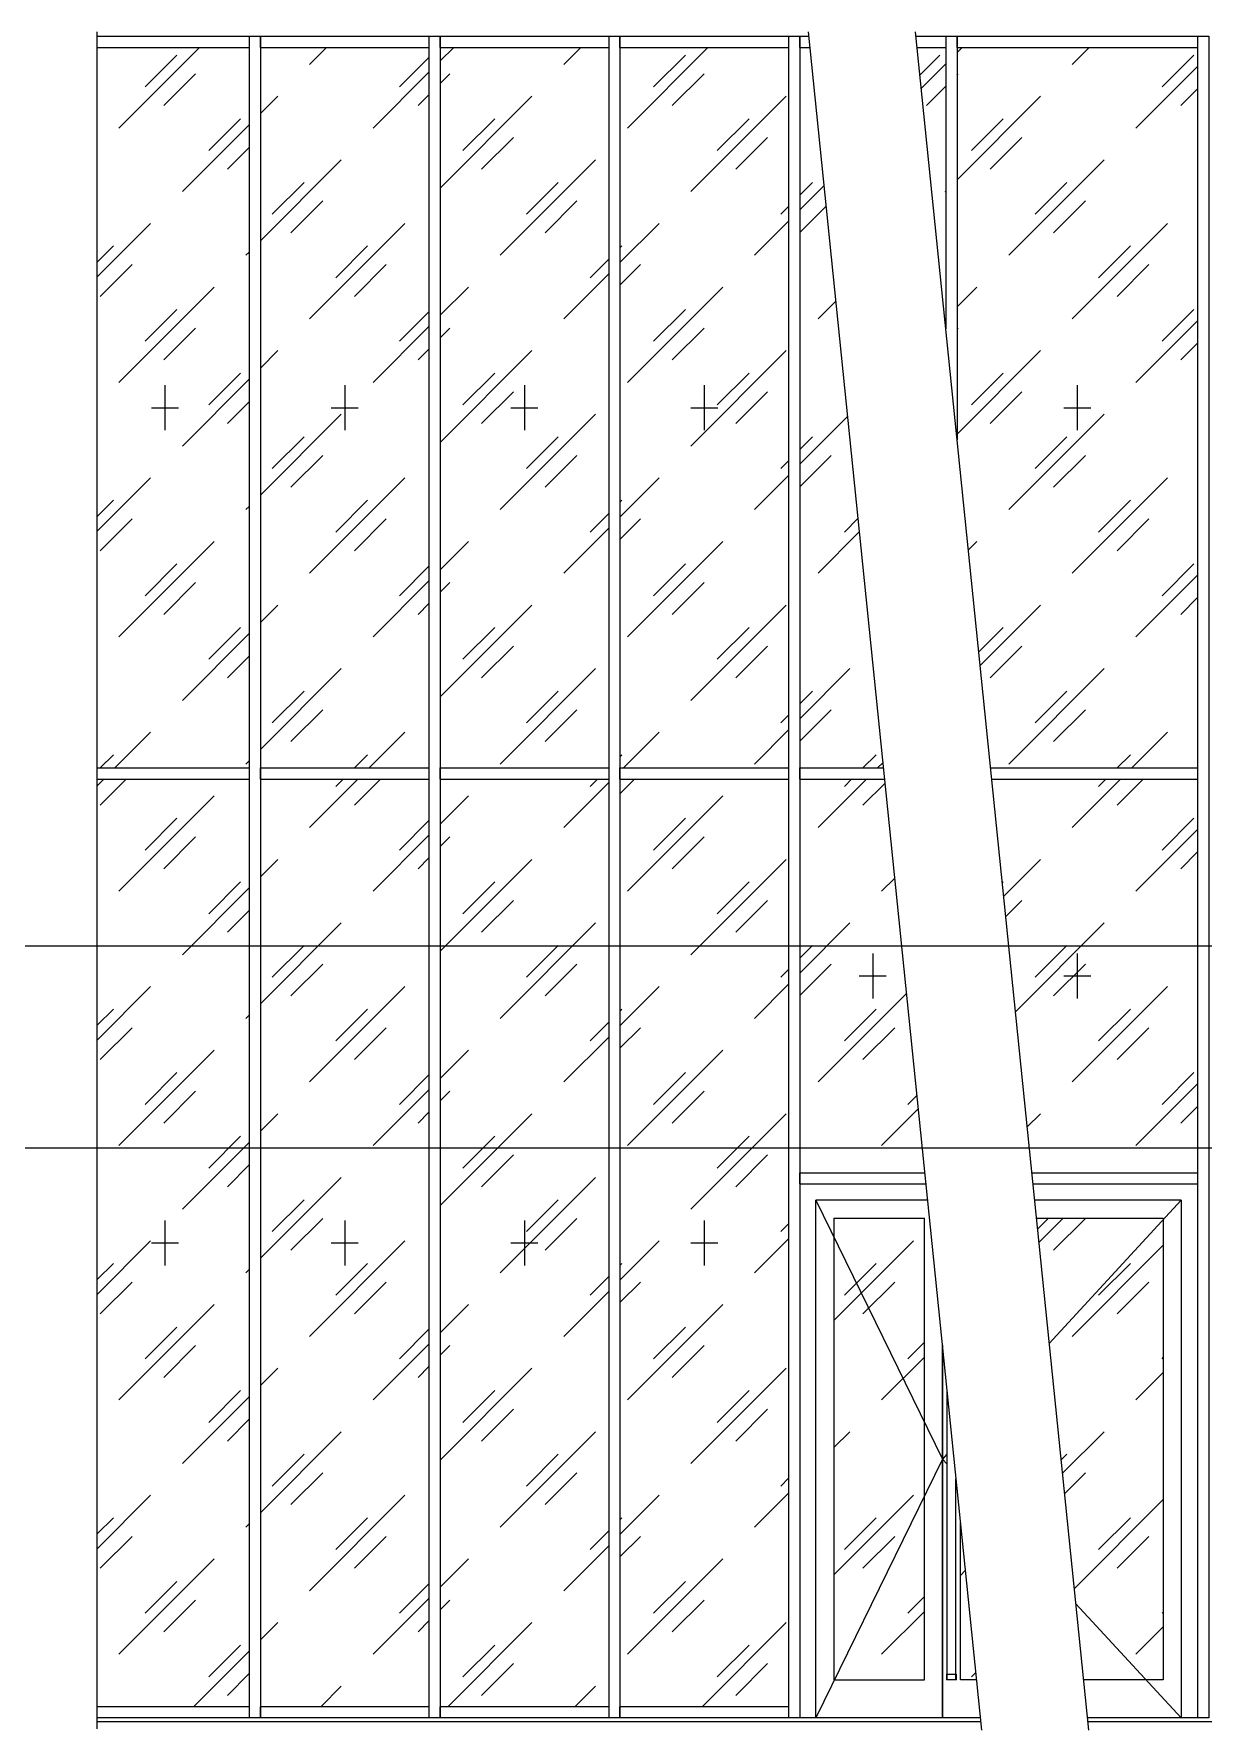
# Model space of a CAD drawing. Header units: millimetres. Extents: x -2128 to 116635, y -18248 to 18481.
# Drawn here: x 43163 to 48366, y -54 to 7490 of the extents above; entities that cross this region are included whole.
import ezdxf

# ---------------------------------------------------------------- set-up
doc = ezdxf.new("R2010")
doc.units = ezdxf.units.MM
doc.linetypes.add('Штриховая', pattern=[600, 400, -200])
for name, color, linetype, lineweight in [('A-COLS', 7, 'Continuous', 9), ('A-DOOR-1', 7, 'Continuous', 5), ('A-FLOR', 7, 'Continuous', 9), ('A-GLAZ-3', 7, 'Штриховая', 5), ('A-GLAZ-CURT', 7, 'Continuous', 9), ('A-GLAZ-CURT-1', 7, 'Continuous', 5), ('A-GLAZ-CWMG', 7, 'Continuous', 9)]:
    doc.layers.add(name, color=color, linetype=linetype, lineweight=lineweight)
pattern_1 = [(45, (-100, 100), (-282.843, 282.843), [200, -600]), (45, (-300, 0), (-282.843, 282.843), [600, -200]), (45, (100, -100), (-282.843, 282.843), [200, -600])]

# ---------------------------------------------------------------- blocks, each defined once
blk = doc.blocks.new('PNS_Панель прямоугольная - Нр_Стекло - 42мм-39659684-АР2_Фасад ___-А')
at = {"layer": 'A-GLAZ-CURT-1'}
h = blk.add_hatch(dxfattribs=at)
h.set_pattern_fill('FP_40', color=256, style=0, pattern_type=2)
h.set_pattern_definition(pattern_1)
h.paths.add_polyline_path([(-23830.9, 50), (-23155, 50), (-23155, 4175.4), (-23831.4, 4175.4), (-23831, 50)], flags=0)
at = {"layer": 'A-GLAZ-3'}
for p, q in [((-23530, 2212.7), (-23530, 2012.7)), ((-23590, 2112.7), (-23470, 2112.7))]:
    blk.add_line(p, q, dxfattribs=at)
blk = doc.blocks.new('PNS_Панель прямоугольная - Нр_Стекло - 42мм-39659692-АР2_Фасад ___-А')
at = {"layer": 'A-GLAZ-CURT-1'}
h = blk.add_hatch(dxfattribs=at)
h.set_pattern_fill('FP_41', color=256, style=0, pattern_type=2)
h.set_pattern_definition(pattern_1)
h.paths.add_polyline_path([(-18935, 2425), (-18935, 4175.4), (-19851.1, 4175.4), (-19831.7, 3986.7), (-19795.8, 3630.7), (-19754.6, 3228.2), (-19681.1, 2518.3), (-19671.7, 2425), (-19374.3, 2425)], flags=0)
at = {"layer": 'A-GLAZ-3'}
for p, q in [((-19470, 3400.2), (-19470, 3200.2)), ((-19530, 3300.2), (-19410, 3300.2))]:
    blk.add_line(p, q, dxfattribs=at)
blk = doc.blocks.new('Прямоугольный импост - Рядовой 50х220-26362302-АР2_Фасад ___-А')
at = {"layer": 'A-GLAZ-CWMG'}
for p, q in [((-23155, 0), (-23831.3, 0)), ((-23155, 50), (-23831, 50)), ((-23155, 50), (-23155, 0))]:
    blk.add_line(p, q, dxfattribs=at)
blk = doc.blocks.new('PNS_Панель прямоугольная - Нр_Стекло - 42мм-26468318-АР2_Фасад ___-А')
at = {"layer": 'A-GLAZ-CURT-1'}
h = blk.add_hatch(dxfattribs=at)
h.set_pattern_fill('FP_41', color=256, style=0, pattern_type=2)
h.set_pattern_definition(pattern_1)
h.paths.add_polyline_path([(-18935, 4225.4), (-18935, 7430.1), (-20005, 7430.1), (-20004.4, 5678.3), (-19985.8, 5500.8), (-19946.1, 5113.6), (-19882, 4485.2), (-19856, 4225.4), (-19834.7, 4225.4)], flags=0)
at = {"layer": 'A-GLAZ-3'}
for p, q in [((-19470, 5927.7), (-19470, 5727.7)), ((-19530, 5827.7), (-19410, 5827.7))]:
    blk.add_line(p, q, dxfattribs=at)
blk = doc.blocks.new('PNS_Панель прямоугольная - Нр_Стекло - 42мм-26468180-АР2_Фасад ___-А')
at = {"layer": 'A-GLAZ-CURT-1'}
h = blk.add_hatch(dxfattribs=at)
h.set_pattern_fill('FP_41', color=256, style=0, pattern_type=2)
h.set_pattern_definition(pattern_1)
h.paths.add_polyline_path([(-23830.5, 4225.4), (-23155, 4225.4), (-23155, 7430.1), (-23832.3, 7430.1), (-23831.1, 7169.9), (-23831.5, 6806.1), (-23831.1, 6508.8), (-23831, 5396.4), (-23831.2, 4225.4)], flags=0)
at = {"layer": 'A-GLAZ-3'}
for p, q in [((-23530, 5927.7), (-23530, 5727.7)), ((-23590, 5827.7), (-23470, 5827.7))]:
    blk.add_line(p, q, dxfattribs=at)
blk = doc.blocks.new('Прямоугольный импост - Рядовой 50х220-26468291-АР2_Фасад ___-А')
at = {"layer": 'A-GLAZ-CWMG'}
for p, q in [((-20705, 4175.4), (-20705, 4225.4)), ((-20705, 4225.4), (-20332.6, 4225.4)), ((-20705, 4175.4), (-20327.2, 4175.4))]:
    blk.add_line(p, q, dxfattribs=at)
blk = doc.blocks.new('Прямоугольный импост - Рядовой 50х220-26362306-АР2_Фасад ___-А')
at = {"layer": 'A-GLAZ-CWMG'}
for p, q in [((-23831.4, 4225.4), (-23155, 4225.4)), ((-23155, 4225.4), (-23155, 4175.4)), ((-23831.4, 4175.4), (-23155, 4175.4))]:
    blk.add_line(p, q, dxfattribs=at)
blk = doc.blocks.new('PNS_Панель прямоугольная - Нр_Стекло - 42мм-V29-АР2_Фасад ___-А')
at = {"layer": 'A-GLAZ-CURT-1'}
h = blk.add_hatch(dxfattribs=at)
h.set_pattern_fill('FP_40', color=256, style=0, pattern_type=2)
h.set_pattern_definition(pattern_1)
h.paths.add_polyline_path([(-23105, 50), (-22355, 50), (-22355, 4175.4), (-23105, 4175.4), (-23105, 462.3)], flags=0)
at = {"layer": 'A-GLAZ-3'}
for p, q in [((-22730, 2212.7), (-22730, 2012.7)), ((-22790, 2112.7), (-22670, 2112.7))]:
    blk.add_line(p, q, dxfattribs=at)
blk = doc.blocks.new('PNS_Панель прямоугольная - Нр_Стекло - 42мм-V30-АР2_Фасад ___-А')
at = {"layer": 'A-GLAZ-CURT-1'}
h = blk.add_hatch(dxfattribs=at)
h.set_pattern_fill('FP_41', color=256, style=0, pattern_type=2)
h.set_pattern_definition(pattern_1)
h.paths.add_polyline_path([(-22355, 4225.4), (-22355, 7430.1), (-23105, 7430.1), (-23105, 4225.4), (-22940.7, 4225.4)], flags=0)
at = {"layer": 'A-GLAZ-3'}
for p, q in [((-22730, 5927.7), (-22730, 5727.7)), ((-22790, 5827.7), (-22670, 5827.7))]:
    blk.add_line(p, q, dxfattribs=at)
blk = doc.blocks.new('Прямоугольный импост - Рядовой 50х220-V34-АР2_Фасад ___-А')
at = {"layer": 'A-GLAZ-CWMG'}
for p, q in [((-23105, 0), (-23105, 50)), ((-22355, 50), (-23105, 50)), ((-22355, 0), (-23105, 0)), ((-22355, 50), (-22355, 0))]:
    blk.add_line(p, q, dxfattribs=at)
blk = doc.blocks.new('Прямоугольный импост - Рядовой 50х220-V36-АР2_Фасад ___-А')
at = {"layer": 'A-GLAZ-CWMG'}
for p, q in [((-23105, 4175.4), (-23105, 4225.4)), ((-23105, 4225.4), (-22355, 4225.4)), ((-22355, 4225.4), (-22355, 4175.4)), ((-23105, 4175.4), (-22355, 4175.4))]:
    blk.add_line(p, q, dxfattribs=at)
blk = doc.blocks.new('Прямоугольный импост - Рядовой 50х220-26362303-АР2_Фасад ___-А')
at = {"layer": 'A-GLAZ-CWMG'}
for p, q in [((-23155, 2400), (-23155, 0)), ((-23105, 2400), (-23105, 0)), ((-23105, 0), (-23155, 0))]:
    blk.add_line(p, q, dxfattribs=at)
blk = doc.blocks.new('Прямоугольный импост - Рядовой 50х220-39659680-АР2_Фасад ___-А')
at = {"layer": 'A-GLAZ-CWMG'}
for p, q in [((-23155, 4200.4), (-23155, 2400)), ((-23105, 4200.4), (-23105, 2400))]:
    blk.add_line(p, q, dxfattribs=at)
blk = doc.blocks.new('Прямоугольный импост - Рядовой 50х220-26737334-АР2_Фасад ___-А')
at = {"layer": 'A-GLAZ-CWMG'}
for p, q in [((-23155, 7480.1), (-23105, 7480.1)), ((-23155, 7480.1), (-23155, 4200.4)), ((-23105, 7480.1), (-23105, 4200.4))]:
    blk.add_line(p, q, dxfattribs=at)
blk = doc.blocks.new('PNS_Панель прямоугольная - Нр_Стекло - 42мм-39659716-АР2_Фасад ___-А')
at = {"layer": 'A-GLAZ-CURT-1'}
h = blk.add_hatch(dxfattribs=at)
h.set_pattern_fill('FP_40', color=256, style=0, pattern_type=2)
h.set_pattern_definition(pattern_1)
h.paths.add_polyline_path([(-21150, 50), (-20755, 50), (-20755, 4175.4), (-21505, 4175.4), (-21505, 50)], flags=0)
at = {"layer": 'A-GLAZ-3'}
for p, q in [((-21130, 2212.7), (-21130, 2012.7)), ((-21190, 2112.7), (-21070, 2112.7))]:
    blk.add_line(p, q, dxfattribs=at)
blk = doc.blocks.new('PNS_Панель прямоугольная - Нр_Стекло - 42мм-26475264-АР2_Фасад ___-А')
at = {"layer": 'A-GLAZ-CURT-1'}
h = blk.add_hatch(dxfattribs=at)
h.set_pattern_fill('FP_41', color=256, style=0, pattern_type=2)
h.set_pattern_definition(pattern_1)
h.paths.add_polyline_path([(-20755, 4225.4), (-20755, 7430.1), (-21505, 7430.1), (-21505, 4225.4), (-20902.7, 4225.4)], flags=0)
at = {"layer": 'A-GLAZ-3'}
for p, q in [((-21130, 5927.7), (-21130, 5727.7)), ((-21190, 5827.7), (-21070, 5827.7))]:
    blk.add_line(p, q, dxfattribs=at)
blk = doc.blocks.new('Прямоугольный импост - Рядовой 50х220-26475252-АР2_Фасад ___-А')
at = {"layer": 'A-GLAZ-CWMG'}
for p, q in [((-21505, 0), (-21505, 50)), ((-21150, 50), (-21505, 50)), ((-21150, 0), (-21505, 0))]:
    blk.add_line(p, q, dxfattribs=at)
blk = doc.blocks.new('Прямоугольный импост - Рядовой 50х220-26475253-АР2_Фасад ___-А')
at = {"layer": 'A-GLAZ-CWMG'}
for p, q in [((-21505, 4175.4), (-21505, 4225.4)), ((-21505, 4225.4), (-21150, 4225.4)), ((-21505, 4175.4), (-21150, 4175.4))]:
    blk.add_line(p, q, dxfattribs=at)
blk = doc.blocks.new('Прямоугольный импост - Рядовой 50х220-26468292-АР2_Фасад ___-А')
at = {"layer": 'A-GLAZ-CWMG'}
for p, q in [((-19856, 4225.4), (-18935, 4225.4)), ((-18935, 4225.4), (-18935, 4175.4)), ((-19851.1, 4175.4), (-18935, 4175.4))]:
    blk.add_line(p, q, dxfattribs=at)
blk = doc.blocks.new('PNS_Панель прямоугольная - Нр_Стекло - 42мм-39659724-АР2_Фасад ___-А')
at = {"layer": 'A-GLAZ-CURT-1'}
h = blk.add_hatch(dxfattribs=at)
h.set_pattern_fill('FP_41', color=256, style=0, pattern_type=2)
h.set_pattern_definition(pattern_1)
h.paths.add_polyline_path([(-20705, 2425), (-20149.1, 2425), (-20205.7, 2980.8), (-20271.7, 3634.2), (-20315.6, 4061.4), (-20327.2, 4175.4), (-20705, 4175.4), (-20705, 2576.9)], flags=0)
at = {"layer": 'A-GLAZ-3'}
for p, q in [((-20380, 3400.2), (-20380, 3200.2)), ((-20440, 3300.2), (-20320, 3300.2))]:
    blk.add_line(p, q, dxfattribs=at)
blk = doc.blocks.new('PNS_Панель прямоугольная - Нр_Стекло - 42мм-26468716-АР2_Фасад ___-А')
at = {"layer": 'A-GLAZ-CURT-1'}
h = blk.add_hatch(dxfattribs=at)
h.set_pattern_fill('FP_41', color=256, style=0, pattern_type=2)
h.set_pattern_definition(pattern_1)
h.paths.add_polyline_path([(-20705, 4225.4), (-20332.6, 4225.4), (-20368, 4568.6), (-20414.2, 5020.6), (-20465.6, 5524.4), (-20494.9, 5811.3), (-20539.7, 6248.6), (-20659.3, 7430.1), (-20705, 7430.1), (-20705, 4691.5)], flags=0)
h.paths.add_polyline_path([(-20055, 6179), (-20055, 7430.1), (-20183.9, 7430.1), (-20155, 7158.5), (-20115.1, 6765.6), (-20071, 6334.7), (-20060, 6227.9)], flags=0)
blk = doc.blocks.new('Прямоугольный импост - Рядовой 50х220-26362311-АР2_Фасад ___-А')
at = {"layer": 'A-GLAZ-CWMG'}
for p, q in [((-20755, 50), (-21150, 50)), ((-20755, 0), (-21150, 0)), ((-20755, 50), (-20755, 0))]:
    blk.add_line(p, q, dxfattribs=at)
blk = doc.blocks.new('Прямоугольный импост - Рядовой 50х220-26362312-АР2_Фасад ___-А')
at = {"layer": 'A-GLAZ-CWMG'}
for p, q in [((-21150, 4225.4), (-20755, 4225.4)), ((-20755, 4225.4), (-20755, 4175.4)), ((-21150, 4175.4), (-20755, 4175.4))]:
    blk.add_line(p, q, dxfattribs=at)
blk = doc.blocks.new('Прямоугольный импост - Рядовой 50х220-26362313-АР2_Фасад ___-А')
at = {"layer": 'A-GLAZ-CWMG'}
for p, q in [((-20755, 2400), (-20755, 0)), ((-20705, 2400), (-20705, 0)), ((-20705, 0), (-20755, 0))]:
    blk.add_line(p, q, dxfattribs=at)
blk = doc.blocks.new('Прямоугольный импост - Рядовой 50х220-39659681-АР2_Фасад ___-А')
at = {"layer": 'A-GLAZ-CWMG'}
for p, q in [((-20755, 4200.4), (-20755, 2400)), ((-20705, 4200.4), (-20705, 2400))]:
    blk.add_line(p, q, dxfattribs=at)
blk = doc.blocks.new('PNS_Панель прямоугольная - Нр_Стекло - 42мм-V48-АР2_Фасад ___-А')
at = {"layer": 'A-GLAZ-CURT-1'}
h = blk.add_hatch(dxfattribs=at)
h.set_pattern_fill('FP_40', color=256, style=0, pattern_type=2)
h.set_pattern_definition(pattern_1)
h.paths.add_polyline_path([(-22305, 50), (-21555, 50), (-21555, 4175.4), (-22305, 4175.4), (-22305, 1872.1)], flags=0)
at = {"layer": 'A-GLAZ-3'}
for p, q in [((-21930, 2212.7), (-21930, 2012.7)), ((-21990, 2112.7), (-21870, 2112.7))]:
    blk.add_line(p, q, dxfattribs=at)
blk = doc.blocks.new('PNS_Панель прямоугольная - Нр_Стекло - 42мм-V49-АР2_Фасад ___-А')
at = {"layer": 'A-GLAZ-CURT-1'}
h = blk.add_hatch(dxfattribs=at)
h.set_pattern_fill('FP_41', color=256, style=0, pattern_type=2)
h.set_pattern_definition(pattern_1)
h.paths.add_polyline_path([(-22305, 4225.4), (-21555, 4225.4), (-21555, 7430.1), (-22305, 7430.1), (-22305, 4691.5)], flags=0)
at = {"layer": 'A-GLAZ-3'}
for p, q in [((-21930, 5927.7), (-21930, 5727.7)), ((-21990, 5827.7), (-21870, 5827.7))]:
    blk.add_line(p, q, dxfattribs=at)
blk = doc.blocks.new('Прямоугольный импост - Рядовой 50х220-26468706-АР2_Фасад ___-А')
at = {"layer": 'A-GLAZ-CWMG'}
for p, q in [((-19671.7, 2425), (-18935, 2425)), ((-18935, 2425), (-18935, 2375)), ((-19666.7, 2375), (-18935, 2375))]:
    blk.add_line(p, q, dxfattribs=at)
blk = doc.blocks.new('Прямоугольный импост - Рядовой 50х220-V50-АР2_Фасад ___-А')
at = {"layer": 'A-GLAZ-CWMG'}
for p, q in [((-20055, 7480.1), (-20005, 7480.1)), ((-20055, 7480.1), (-20055, 6179)), ((-20005, 7480.1), (-20005, 5684.6))]:
    blk.add_line(p, q, dxfattribs=at)
blk = doc.blocks.new('Колонны 8 - Колонны 1-22926066-АР2_Фасад ___-А')
at = {"layer": 'A-COLS'}
for p, q in [((-23831, -48.1), (-23831, 7500)), ((-20667.7, 7500), (-19896.2, -53.9)), ((-19418.2, -53.9), (-20189.7, 7500))]:
    blk.add_line(p, q, dxfattribs=at)
blk = doc.blocks.new('Прямоугольный импост - Рядовой 50х220-26468707-АР2_Фасад ___-А')
at = {"layer": 'A-GLAZ-CWMG'}
for p, q in [((-20705, 2375), (-20705, 2425)), ((-20705, 2425), (-20149.1, 2425)), ((-20705, 2375), (-20143.9, 2375))]:
    blk.add_line(p, q, dxfattribs=at)
blk = doc.blocks.new('Прямоугольный импост - Рядовой 50х220-V59-АР2_Фасад ___-А')
at = {"layer": 'A-GLAZ-CWMG'}
for p, q in [((-23832.5, 7480.1), (-23155, 7480.1)), ((-23155, 7480.1), (-23155, 7430.1)), ((-23832.3, 7430.1), (-23155, 7430.1))]:
    blk.add_line(p, q, dxfattribs=at)
blk = doc.blocks.new('Прямоугольный импост - Рядовой 50х220-V60-АР2_Фасад ___-А')
at = {"layer": 'A-GLAZ-CWMG'}
for p, q in [((-20705, 7430.1), (-20705, 7480.1)), ((-20705, 7480.1), (-20664.2, 7480.1)), ((-20189.2, 7480.1), (-20055, 7480.1)), ((-20055, 7480.1), (-20055, 7430.1)), ((-20705, 7430.1), (-20659.3, 7430.1)), ((-20183.9, 7430.1), (-20055, 7430.1))]:
    blk.add_line(p, q, dxfattribs=at)
blk = doc.blocks.new('Прямоугольный импост - Рядовой 50х220-V53-АР2_Фасад ___-А')
at = {"layer": 'A-GLAZ-CWMG'}
for p, q in [((-17685, 4175.4), (-17685, 4225.4)), ((-17685, 4225.4), (-16615, 4225.4)), ((-16615, 4225.4), (-16615, 4175.4)), ((-17685, 4175.4), (-16615, 4175.4))]:
    blk.add_line(p, q, dxfattribs=at)
blk = doc.blocks.new('Дверь_Витражная_СКБ_2Ст - ДВН_ДАО Е30_Главный вход CОШ_1800 в свету-26468725-АР2_Фасад ___-А')
at = {"layer": 'A-DOOR-1'}
h = blk.add_hatch(dxfattribs=at)
h.set_pattern_fill('FP_40', color=256, style=0, pattern_type=2)
h.set_pattern_definition(pattern_1)
h.paths.add_polyline_path([(-20393.2, 170), (-20150, 170), (-20150, 2223), (-20553, 2223), (-20553, 170)], flags=0)
h = blk.add_hatch(dxfattribs=at)
h.set_pattern_fill('FP_40', color=256, style=0, pattern_type=2)
h.set_pattern_definition(pattern_1)
h.paths.add_polyline_path([(-19956.2, 170), (-19918.8, 170), (-19956.2, 536.9), (-19990, 866.3), (-19990, 170)], flags=0)
h.paths.add_polyline_path([(-19374.3, 170), (-19087, 170), (-19087, 2223), (-19651.4, 2223), (-19586.5, 1588.3), (-19564.6, 1375.6), (-19523.6, 974.6), (-19441.4, 170), (-19427.3, 170)], flags=0)
for p, q in [((-20633, 0), (-20633, 2303)), ((-20136.4, 2303), (-20633, 2303)), ((-20633, 2303), (-20070, 1151.5)), ((-19007, 2303), (-19659.4, 2303)), ((-19007, 2303), (-19595, 1666.1)), ((-19007, 2303), (-19007, 0)), ((-20553, 2223), (-20553, 170)), ((-20553, 2223), (-20150, 2223)), ((-20150, 170), (-20150, 2223)), ((-19651.4, 2223), (-19087, 2223)), ((-19087, 2223), (-19087, 170)), ((-20070, 1657.6), (-20070, 0)), ((-20070, 0), (-20070, 1657.6)), ((-20070, 1151.5), (-20633, 0)), ((-20050, 1173.2), (-20070, 1151.5)), ((-20070, 1151.5), (-20050, 1129.8)), ((-19990, 170), (-19990, 866.3)), ((-19476.1, 508.1), (-19007, 0)), ((-20553, 170), (-20150, 170)), ((-19918.8, 170), (-19990, 170)), ((-19087, 170), (-19441.4, 170)), ((-20070, 0), (-20633, 0)), ((-19901.7, 0), (-20070, 0)), ((-19007, 0), (-19424, 0))]:
    blk.add_line(p, q, dxfattribs=at)
at = {"layer": 'A-GLAZ-CURT'}
for p, q in [((-20050, 1454.1), (-20050, 170)), ((-20010, 170), (-20010, 1064.2)), ((-20052, 195.3), (-20052, 170)), ((-20052, 195.3), (-20008, 195.3)), ((-20008, 170), (-20052, 170)), ((-20008, 170), (-20008, 195.3))]:
    blk.add_line(p, q, dxfattribs=at)
at = {"layer": 'A-GLAZ-CURT-1'}
for p, q in [((-20633, 0), (-20705, 0)), ((-18935, 0), (-19007, 0))]:
    blk.add_line(p, q, dxfattribs=at)

msp = doc.modelspace()

# ---------------------------------------------------------------- linework, layer by layer
at = {"color": 1}
msp.add_lwpolyline([(51956, 3432), (38861, 3432), (38861, 2535), (51956, 2535)], close=True, dxfattribs=at)
at = {"layer": 'A-FLOR'}
for p, q in [((43444.7, -15), (47375.6, -15)), ((47853.5, -15), (50644.1, -15))]:
    msp.add_line(p, q, dxfattribs=at)

# ---------------------------------------------------------------- block references
at = {"layer": 'A-COLS'}
msp.add_blockref('Колонны 8 - Колонны 1-22926066-АР2_Фасад ___-А', (67275.8, 0), dxfattribs=at)
at = {"layer": 'A-GLAZ-CURT'}
for name in ['PNS_Панель прямоугольная - Нр_Стекло - 42мм-26468180-АР2_Фасад ___-А', 'PNS_Панель прямоугольная - Нр_Стекло - 42мм-V30-АР2_Фасад ___-А', 'PNS_Панель прямоугольная - Нр_Стекло - 42мм-V49-АР2_Фасад ___-А', 'PNS_Панель прямоугольная - Нр_Стекло - 42мм-26475264-АР2_Фасад ___-А', 'PNS_Панель прямоугольная - Нр_Стекло - 42мм-26468716-АР2_Фасад ___-А', 'PNS_Панель прямоугольная - Нр_Стекло - 42мм-26468318-АР2_Фасад ___-А', 'PNS_Панель прямоугольная - Нр_Стекло - 42мм-39659684-АР2_Фасад ___-А', 'PNS_Панель прямоугольная - Нр_Стекло - 42мм-V29-АР2_Фасад ___-А', 'PNS_Панель прямоугольная - Нр_Стекло - 42мм-V48-АР2_Фасад ___-А', 'PNS_Панель прямоугольная - Нр_Стекло - 42мм-39659716-АР2_Фасад ___-А', 'PNS_Панель прямоугольная - Нр_Стекло - 42мм-39659724-АР2_Фасад ___-А', 'PNS_Панель прямоугольная - Нр_Стекло - 42мм-39659692-АР2_Фасад ___-А', 'Дверь_Витражная_СКБ_2Ст - ДВН_ДАО Е30_Главный вход CОШ_1800 в свету-26468725-АР2_Фасад ___-А']:
    msp.add_blockref(name, (67275.8, 0), dxfattribs=at)
at = {"layer": 'A-GLAZ-CWMG'}
for name, p in [('Прямоугольный импост - Рядовой 50х220-V59-АР2_Фасад ___-А', (67275.8, 0)), ('Прямоугольный импост - Рядовой 50х220-26737334-АР2_Фасад ___-А', (67275.8, 0)), ('Прямоугольный импост - Рядовой 50х220-V36-АР2_Фасад ___-А', (67275.8, 3254.6)), ('Прямоугольный импост - Рядовой 50х220-26737334-АР2_Фасад ___-А', (68075.8, 0)), ('Прямоугольный импост - Рядовой 50х220-V36-АР2_Фасад ___-А', (68075.8, 3254.6)), ('Прямоугольный импост - Рядовой 50х220-26737334-АР2_Фасад ___-А', (68875.8, 0)), ('Прямоугольный импост - Рядовой 50х220-26475253-АР2_Фасад ___-А', (67275.8, 3254.6)), ('Прямоугольный импост - Рядовой 50х220-26362312-АР2_Фасад ___-А', (67275.8, 3254.6)), ('Прямоугольный импост - Рядовой 50х220-26737334-АР2_Фасад ___-А', (69675.8, 0)), ('Прямоугольный импост - Рядовой 50х220-V60-АР2_Фасад ___-А', (67275.8, 0)), ('Прямоугольный импост - Рядовой 50х220-V50-АР2_Фасад ___-А', (67275.8, 0)), ('Прямоугольный импост - Рядовой 50х220-V53-АР2_Фасад ___-А', (64955.8, 3254.6)), ('Прямоугольный импост - Рядовой 50х220-26737334-АР2_Фасад ___-А', (71495.8, 0)), ('Прямоугольный импост - Рядовой 50х220-26362306-АР2_Фасад ___-А', (67275.8, 0)), ('Прямоугольный импост - Рядовой 50х220-V36-АР2_Фасад ___-А', (67275.8, 0)), ('Прямоугольный импост - Рядовой 50х220-V36-АР2_Фасад ___-А', (68075.8, 0)), ('Прямоугольный импост - Рядовой 50х220-26475253-АР2_Фасад ___-А', (67275.8, 0)), ('Прямоугольный импост - Рядовой 50х220-26362312-АР2_Фасад ___-А', (67275.8, 0)), ('Прямоугольный импост - Рядовой 50х220-26468291-АР2_Фасад ___-А', (67275.8, 0)), ('Прямоугольный импост - Рядовой 50х220-26468292-АР2_Фасад ___-А', (67275.8, 0)), ('Прямоугольный импост - Рядовой 50х220-39659680-АР2_Фасад ___-А', (67275.8, 0)), ('Прямоугольный импост - Рядовой 50х220-39659680-АР2_Фасад ___-А', (68075.8, 0)), ('Прямоугольный импост - Рядовой 50х220-39659680-АР2_Фасад ___-А', (68875.8, 0)), ('Прямоугольный импост - Рядовой 50х220-39659681-АР2_Фасад ___-А', (67275.8, 0)), ('Прямоугольный импост - Рядовой 50х220-39659681-АР2_Фасад ___-А', (69095.8, 0)), ('Прямоугольный импост - Рядовой 50х220-26468707-АР2_Фасад ___-А', (67275.8, 0)), ('Прямоугольный импост - Рядовой 50х220-26468706-АР2_Фасад ___-А', (67275.8, 0)), ('Прямоугольный импост - Рядовой 50х220-26362303-АР2_Фасад ___-А', (67275.8, 0)), ('Прямоугольный импост - Рядовой 50х220-26362303-АР2_Фасад ___-А', (68075.8, 0)), ('Прямоугольный импост - Рядовой 50х220-26362303-АР2_Фасад ___-А', (68875.8, 0)), ('Прямоугольный импост - Рядовой 50х220-26362313-АР2_Фасад ___-А', (67275.8, 0)), ('Прямоугольный импост - Рядовой 50х220-26362313-АР2_Фасад ___-А', (69095.8, 0)), ('Прямоугольный импост - Рядовой 50х220-26362302-АР2_Фасад ___-А', (67275.8, 0)), ('Прямоугольный импост - Рядовой 50х220-V34-АР2_Фасад ___-А', (67275.8, 0)), ('Прямоугольный импост - Рядовой 50х220-V34-АР2_Фасад ___-А', (68075.8, 0)), ('Прямоугольный импост - Рядовой 50х220-26475252-АР2_Фасад ___-А', (67275.8, 0)), ('Прямоугольный импост - Рядовой 50х220-26362311-АР2_Фасад ___-А', (67275.8, 0))]:
    msp.add_blockref(name, p, dxfattribs=at)

doc.saveas('drawing.dxf')
